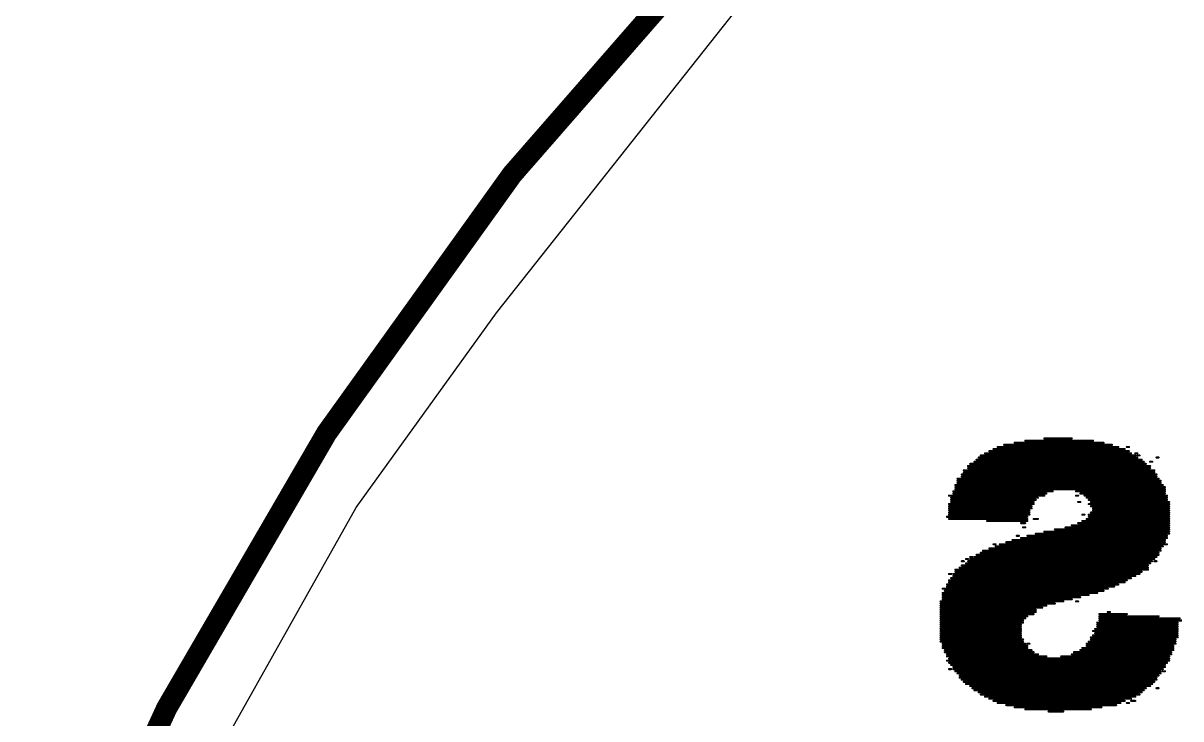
# Model space of a CAD drawing. Header units: inches. Extents: x -0.4 to 12.9, y -0.9 to 6.
# Drawn here: x -0.202 to 0.345, y 2.043 to 2.372 of the extents above; entities that cross this region are included whole.
import ezdxf

# ---------------------------------------------------------------- set-up
doc = ezdxf.new("R2010")
doc.units = ezdxf.units.IN
doc.header["$MEASUREMENT"] = 0
for name, color, linetype in [('Board Outline', 216, 'Continuous'), ('Bottom Layer', 5, 'Continuous'), ('Bottom Overlay', 54, 'Continuous'), ('Top Layer', 1, 'Continuous')]:
    doc.layers.add(name, color=color, linetype=linetype)

msp = doc.modelspace()

# ---------------------------------------------------------------- linework, layer by layer
at = {"layer": 'Board Outline', "const_width": 0.01}
msp.add_lwpolyline([(-0.19685, 1.91117, -0.095808), (0.12796, 2.4133)], format="xyb", dxfattribs=at)
at = {"layer": 'Bottom Layer'}
for p, q in [((0.02166, 2.2347), (0.13495, 2.37773)), ((-0.04455, 2.14271), (0.02166, 2.2347)), ((-0.17203, 1.91569), (-0.04455, 2.14271))]:
    msp.add_line(p, q, dxfattribs=at)
at = {"layer": 'Bottom Overlay', "const_width": 0.001}
for points in [[(0.25845, 2.17125), (0.31545, 2.17125)], [(0.26145, 2.17225), (0.31245, 2.17225)], [(0.26645, 2.17325), (0.30845, 2.17325)], [(0.27145, 2.17425), (0.30345, 2.17425)], [(0.28045, 2.17525), (0.29345, 2.17525)], [(0.31945, 2.17125), (0.32045, 2.17125)], [(0.24845, 2.16525), (0.32645, 2.16525)], [(0.24945, 2.16625), (0.32445, 2.16625)], [(0.25045, 2.16725), (0.32345, 2.16725)], [(0.25245, 2.16825), (0.32145, 2.16825)], [(0.25445, 2.16925), (0.32045, 2.16925)], [(0.25645, 2.17025), (0.31845, 2.17025)], [(0.32345, 2.16825), (0.32445, 2.16825)], [(0.32445, 2.16725), (0.32545, 2.16725)], [(0.33345, 2.16625), (0.33445, 2.16625)], [(0.24245, 2.16025), (0.33245, 2.16025)], [(0.24445, 2.16225), (0.33045, 2.16225)], [(0.24445, 2.16125), (0.33045, 2.16125)], [(0.24545, 2.16325), (0.32845, 2.16325)], [(0.24745, 2.16425), (0.32745, 2.16425)], [(0.33045, 2.16425), (0.33145, 2.16425)], [(0.23945, 2.15625), (0.33445, 2.15625)], [(0.23945, 2.15525), (0.33545, 2.15525)], [(0.23945, 2.15425), (0.33545, 2.15425)], [(0.24145, 2.15825), (0.33345, 2.15825)], [(0.24145, 2.15725), (0.33345, 2.15725)], [(0.24245, 2.15925), (0.33245, 2.15925)], [(0.23745, 2.15025), (0.28445, 2.15025)], [(0.23745, 2.14925), (0.28145, 2.14925)], [(0.23845, 2.15325), (0.33645, 2.15325)], [(0.23845, 2.15225), (0.33745, 2.15225)], [(0.23845, 2.15125), (0.33745, 2.15125)], [(0.29545, 2.15025), (0.33745, 2.15025)], [(0.29745, 2.14925), (0.33745, 2.14925)], [(0.23545, 2.14825), (0.28045, 2.14825)], [(0.23545, 2.14425), (0.27545, 2.14425)], [(0.23545, 2.14325), (0.27445, 2.14325)], [(0.23645, 2.14725), (0.27745, 2.14725)], [(0.23645, 2.14625), (0.27645, 2.14625)], [(0.23645, 2.14525), (0.27545, 2.14525)], [(0.29545, 2.14825), (0.29645, 2.14825)], [(0.29645, 2.14525), (0.29745, 2.14525)], [(0.29945, 2.14825), (0.33845, 2.14825)], [(0.30045, 2.14725), (0.33845, 2.14725)], [(0.30145, 2.14625), (0.33845, 2.14625)], [(0.30145, 2.14425), (0.33945, 2.14425)], [(0.30245, 2.14525), (0.33945, 2.14525)], [(0.30245, 2.14325), (0.33945, 2.14325)], [(0.23445, 2.13825), (0.27245, 2.13825)], [(0.23545, 2.14225), (0.27445, 2.14225)], [(0.23545, 2.14125), (0.27345, 2.14125)], [(0.23545, 2.14025), (0.27345, 2.14025)], [(0.23545, 2.13925), (0.27345, 2.13925)], [(0.29845, 2.13925), (0.29945, 2.13925)], [(0.30145, 2.13925), (0.33945, 2.13925)], [(0.30145, 2.13825), (0.33945, 2.13825)], [(0.30245, 2.14025), (0.33945, 2.14025)], [(0.30345, 2.14225), (0.33945, 2.14225)], [(0.30345, 2.14125), (0.33945, 2.14125)], [(0.23545, 2.13725), (0.27245, 2.13725)], [(0.25345, 2.13625), (0.27245, 2.13625)], [(0.26945, 2.13525), (0.27145, 2.13525)], [(0.27045, 2.13325), (0.27145, 2.13325)], [(0.27545, 2.13725), (0.27745, 2.13725)], [(0.28545, 2.13225), (0.33945, 2.13225)], [(0.29045, 2.13325), (0.33945, 2.13325)], [(0.29345, 2.13425), (0.33945, 2.13425)], [(0.29645, 2.13525), (0.33945, 2.13525)], [(0.29845, 2.13625), (0.33945, 2.13625)], [(0.30045, 2.13725), (0.33945, 2.13725)], [(0.26545, 2.12725), (0.33745, 2.12725)], [(0.26745, 2.12925), (0.26845, 2.12925)], [(0.26945, 2.12825), (0.33845, 2.12825)], [(0.27245, 2.12925), (0.33845, 2.12925)], [(0.27645, 2.13025), (0.33945, 2.13025)], [(0.28045, 2.13125), (0.33945, 2.13125)], [(0.25045, 2.12125), (0.33445, 2.12125)], [(0.25145, 2.12225), (0.33545, 2.12225)], [(0.25445, 2.12325), (0.33545, 2.12325)], [(0.25645, 2.12525), (0.25745, 2.12525)], [(0.25745, 2.12425), (0.33645, 2.12425)], [(0.25945, 2.12525), (0.33845, 2.12525)], [(0.26245, 2.12625), (0.33745, 2.12625)], [(0.24145, 2.11725), (0.24245, 2.11725)], [(0.24345, 2.11825), (0.24445, 2.11825)], [(0.24345, 2.11625), (0.33045, 2.11625)], [(0.24445, 2.11725), (0.33145, 2.11725)], [(0.24545, 2.11925), (0.24645, 2.11925)], [(0.24545, 2.11825), (0.33245, 2.11825)], [(0.24745, 2.11925), (0.33345, 2.11925)], [(0.24845, 2.12025), (0.33445, 2.12025)], [(0.33245, 2.11725), (0.33345, 2.11725)], [(0.23545, 2.11125), (0.23645, 2.11125)], [(0.23745, 2.11125), (0.32545, 2.11125)], [(0.23745, 2.11025), (0.32345, 2.11025)], [(0.23845, 2.11325), (0.32945, 2.11325)], [(0.23845, 2.11225), (0.32645, 2.11225)], [(0.24045, 2.11425), (0.32945, 2.11425)], [(0.24145, 2.11525), (0.32945, 2.11525)], [(0.23445, 2.10625), (0.31545, 2.10625)], [(0.23445, 2.10525), (0.31345, 2.10525)], [(0.23545, 2.10825), (0.31945, 2.10825)], [(0.23545, 2.10725), (0.31845, 2.10725)], [(0.23645, 2.10925), (0.32145, 2.10925)], [(0.23245, 2.10425), (0.31045, 2.10425)], [(0.23245, 2.10225), (0.30545, 2.10225)], [(0.23245, 2.10125), (0.30145, 2.10125)], [(0.23245, 2.10025), (0.29745, 2.10025)], [(0.23245, 2.09925), (0.29345, 2.09925)], [(0.23345, 2.10325), (0.30845, 2.10325)], [(0.23145, 2.09825), (0.28945, 2.09825)], [(0.23145, 2.09725), (0.28545, 2.09725)], [(0.23145, 2.09625), (0.28145, 2.09625)], [(0.23145, 2.09525), (0.27945, 2.09525)], [(0.23145, 2.09425), (0.27645, 2.09425)], [(0.29545, 2.09825), (0.29645, 2.09825)], [(0.23145, 2.09325), (0.27645, 2.09325)], [(0.23145, 2.09225), (0.27545, 2.09225)], [(0.23145, 2.09125), (0.27245, 2.09125)], [(0.23145, 2.09025), (0.27145, 2.09025)], [(0.23145, 2.08925), (0.27045, 2.08925)], [(0.30645, 2.09225), (0.31945, 2.09225)], [(0.30645, 2.09125), (0.33445, 2.09125)], [(0.30645, 2.09025), (0.34445, 2.09025)], [(0.30645, 2.08925), (0.34545, 2.08925)], [(0.31045, 2.09325), (0.31145, 2.09325)], [(0.23145, 2.08825), (0.27045, 2.08825)], [(0.23145, 2.08725), (0.26945, 2.08725)], [(0.23145, 2.08625), (0.26945, 2.08625)], [(0.23145, 2.08525), (0.26945, 2.08525)], [(0.23145, 2.08425), (0.26945, 2.08425)], [(0.23145, 2.08325), (0.26945, 2.08325)], [(0.30345, 2.08425), (0.34345, 2.08425)], [(0.30445, 2.08525), (0.34345, 2.08525)], [(0.30445, 2.08325), (0.34345, 2.08325)], [(0.30545, 2.08825), (0.34345, 2.08825)], [(0.30545, 2.08725), (0.34345, 2.08725)], [(0.30545, 2.08625), (0.34345, 2.08625)], [(0.23145, 2.08225), (0.26945, 2.08225)], [(0.23145, 2.08125), (0.26945, 2.08125)], [(0.23145, 2.08025), (0.27045, 2.08025)], [(0.23145, 2.07925), (0.27045, 2.07925)], [(0.23245, 2.07825), (0.27145, 2.07825)], [(0.27245, 2.07825), (0.27345, 2.07825)], [(0.30045, 2.07825), (0.34245, 2.07825)], [(0.30145, 2.07925), (0.34245, 2.07925)], [(0.30245, 2.08125), (0.34345, 2.08125)], [(0.30245, 2.08025), (0.34245, 2.08025)], [(0.30345, 2.08225), (0.34345, 2.08225)], [(0.23245, 2.07725), (0.27245, 2.07725)], [(0.23245, 2.07625), (0.27245, 2.07625)], [(0.23345, 2.07525), (0.27445, 2.07525)], [(0.23345, 2.07425), (0.27545, 2.07425)], [(0.23445, 2.07325), (0.27745, 2.07325)], [(0.23445, 2.07225), (0.28145, 2.07225)], [(0.28845, 2.07225), (0.33945, 2.07225)], [(0.29345, 2.07325), (0.34045, 2.07325)], [(0.29445, 2.07425), (0.34045, 2.07425)], [(0.29745, 2.07525), (0.34145, 2.07525)], [(0.29845, 2.07625), (0.34145, 2.07625)], [(0.30045, 2.07725), (0.34145, 2.07725)], [(0.23445, 2.07025), (0.33945, 2.07025)], [(0.23545, 2.07125), (0.33945, 2.07125)], [(0.23545, 2.06925), (0.33845, 2.06925)], [(0.23645, 2.06825), (0.33745, 2.06825)], [(0.23745, 2.06725), (0.33745, 2.06725)], [(0.23545, 2.06625), (0.23645, 2.06625)], [(0.23745, 2.06625), (0.33645, 2.06625)], [(0.23845, 2.06525), (0.33545, 2.06525)], [(0.23945, 2.06425), (0.33545, 2.06425)], [(0.24045, 2.06325), (0.33445, 2.06325)], [(0.24045, 2.06225), (0.33345, 2.06225)], [(0.24145, 2.06125), (0.33345, 2.06125)], [(0.33645, 2.06525), (0.33745, 2.06525)], [(0.24245, 2.06025), (0.33245, 2.06025)], [(0.24345, 2.05925), (0.33145, 2.05925)], [(0.24545, 2.05825), (0.33045, 2.05825)], [(0.24645, 2.05725), (0.32845, 2.05725)], [(0.24745, 2.05625), (0.32745, 2.05625)], [(0.33345, 2.05725), (0.33445, 2.05725)], [(0.24945, 2.05525), (0.32645, 2.05525)], [(0.25045, 2.05425), (0.32545, 2.05425)], [(0.25245, 2.05325), (0.32345, 2.05325)], [(0.25445, 2.05225), (0.32145, 2.05225)], [(0.25645, 2.05125), (0.31845, 2.05125)], [(0.25845, 2.05025), (0.31645, 2.05025)], [(0.31945, 2.05025), (0.32045, 2.05025)], [(0.32145, 2.05125), (0.32345, 2.05125)], [(0.26245, 2.04925), (0.31445, 2.04925)], [(0.26645, 2.04825), (0.30745, 2.04825)], [(0.27145, 2.04725), (0.30245, 2.04725)], [(0.28245, 2.04625), (0.28945, 2.04625)]]:
    msp.add_lwpolyline(points, dxfattribs=at)
at = {"layer": 'Bottom Overlay', "const_width": 0.0005}
for points in [[(0.2582, 2.17125, 1), (0.2587, 2.17125, 1)], [(0.2612, 2.17225, 1), (0.2617, 2.17225, 1)], [(0.2662, 2.17325, 1), (0.2667, 2.17325, 1)], [(0.2712, 2.17425, 1), (0.2717, 2.17425, 1)], [(0.2802, 2.17525, 1), (0.2807, 2.17525, 1)], [(0.2932, 2.17525, 1), (0.2937, 2.17525, 1)], [(0.3032, 2.17425, 1), (0.3037, 2.17425, 1)], [(0.3082, 2.17325, 1), (0.3087, 2.17325, 1)], [(0.3122, 2.17225, 1), (0.3127, 2.17225, 1)], [(0.3152, 2.17125, 1), (0.3157, 2.17125, 1)], [(0.3192, 2.17125, 1), (0.3197, 2.17125, 1)], [(0.3202, 2.17125, 1), (0.3207, 2.17125, 1)], [(0.2482, 2.16525, 1), (0.2487, 2.16525, 1)], [(0.2492, 2.16625, 1), (0.2497, 2.16625, 1)], [(0.2502, 2.16725, 1), (0.2507, 2.16725, 1)], [(0.2522, 2.16825, 1), (0.2527, 2.16825, 1)], [(0.2542, 2.16925, 1), (0.2547, 2.16925, 1)], [(0.2562, 2.17025, 1), (0.2567, 2.17025, 1)], [(0.3182, 2.17025, 1), (0.3187, 2.17025, 1)], [(0.3202, 2.16925, 1), (0.3207, 2.16925, 1)], [(0.3212, 2.16825, 1), (0.3217, 2.16825, 1)], [(0.3232, 2.16825, 1), (0.3237, 2.16825, 1)], [(0.3232, 2.16725, 1), (0.3237, 2.16725, 1)], [(0.3242, 2.16825, 1), (0.3247, 2.16825, 1)], [(0.3242, 2.16725, 1), (0.3247, 2.16725, 1)], [(0.3242, 2.16625, 1), (0.3247, 2.16625, 1)], [(0.3252, 2.16725, 1), (0.3257, 2.16725, 1)], [(0.3262, 2.16525, 1), (0.3267, 2.16525, 1)], [(0.3332, 2.16625, 1), (0.3337, 2.16625, 1)], [(0.3342, 2.16625, 1), (0.3347, 2.16625, 1)], [(0.2422, 2.16025, 1), (0.2427, 2.16025, 1)], [(0.2442, 2.16225, 1), (0.2447, 2.16225, 1)], [(0.2442, 2.16125, 1), (0.2447, 2.16125, 1)], [(0.2452, 2.16325, 1), (0.2457, 2.16325, 1)], [(0.2472, 2.16425, 1), (0.2477, 2.16425, 1)], [(0.3272, 2.16425, 1), (0.3277, 2.16425, 1)], [(0.3282, 2.16325, 1), (0.3287, 2.16325, 1)], [(0.3302, 2.16425, 1), (0.3307, 2.16425, 1)], [(0.3302, 2.16225, 1), (0.3307, 2.16225, 1)], [(0.3302, 2.16125, 1), (0.3307, 2.16125, 1)], [(0.3312, 2.16425, 1), (0.3317, 2.16425, 1)], [(0.3322, 2.16025, 1), (0.3327, 2.16025, 1)], [(0.2392, 2.15625, 1), (0.2397, 2.15625, 1)], [(0.2392, 2.15525, 1), (0.2397, 2.15525, 1)], [(0.2392, 2.15425, 1), (0.2397, 2.15425, 1)], [(0.2412, 2.15825, 1), (0.2417, 2.15825, 1)], [(0.2412, 2.15725, 1), (0.2417, 2.15725, 1)], [(0.2422, 2.15925, 1), (0.2427, 2.15925, 1)], [(0.3322, 2.15925, 1), (0.3327, 2.15925, 1)], [(0.3332, 2.15825, 1), (0.3337, 2.15825, 1)], [(0.3332, 2.15725, 1), (0.3337, 2.15725, 1)], [(0.3342, 2.15625, 1), (0.3347, 2.15625, 1)], [(0.3352, 2.15525, 1), (0.3357, 2.15525, 1)], [(0.3352, 2.15425, 1), (0.3357, 2.15425, 1)], [(0.2372, 2.15025, 1), (0.2377, 2.15025, 1)], [(0.2372, 2.14925, 1), (0.2377, 2.14925, 1)], [(0.2382, 2.15325, 1), (0.2387, 2.15325, 1)], [(0.2382, 2.15225, 1), (0.2387, 2.15225, 1)], [(0.2382, 2.15125, 1), (0.2387, 2.15125, 1)], [(0.2812, 2.14925, 1), (0.2817, 2.14925, 1)], [(0.2842, 2.15025, 1), (0.2847, 2.15025, 1)], [(0.2952, 2.15025, 1), (0.2957, 2.15025, 1)], [(0.2972, 2.14925, 1), (0.2977, 2.14925, 1)], [(0.3362, 2.15325, 1), (0.3367, 2.15325, 1)], [(0.3372, 2.15225, 1), (0.3377, 2.15225, 1)], [(0.3372, 2.15125, 1), (0.3377, 2.15125, 1)], [(0.3372, 2.15025, 1), (0.3377, 2.15025, 1)], [(0.3372, 2.14925, 1), (0.3377, 2.14925, 1)], [(0.2352, 2.14825, 1), (0.2357, 2.14825, 1)], [(0.2352, 2.14425, 1), (0.2357, 2.14425, 1)], [(0.2352, 2.14325, 1), (0.2357, 2.14325, 1)], [(0.2362, 2.14725, 1), (0.2367, 2.14725, 1)], [(0.2362, 2.14625, 1), (0.2367, 2.14625, 1)], [(0.2362, 2.14525, 1), (0.2367, 2.14525, 1)], [(0.2742, 2.14325, 1), (0.2747, 2.14325, 1)], [(0.2752, 2.14525, 1), (0.2757, 2.14525, 1)], [(0.2752, 2.14425, 1), (0.2757, 2.14425, 1)], [(0.2762, 2.14625, 1), (0.2767, 2.14625, 1)], [(0.2772, 2.14725, 1), (0.2777, 2.14725, 1)], [(0.2802, 2.14825, 1), (0.2807, 2.14825, 1)], [(0.2952, 2.14825, 1), (0.2957, 2.14825, 1)], [(0.2962, 2.14825, 1), (0.2967, 2.14825, 1)], [(0.2962, 2.14525, 1), (0.2967, 2.14525, 1)], [(0.2972, 2.14525, 1), (0.2977, 2.14525, 1)], [(0.2992, 2.14825, 1), (0.2997, 2.14825, 1)], [(0.3002, 2.14725, 1), (0.3007, 2.14725, 1)], [(0.3012, 2.14625, 1), (0.3017, 2.14625, 1)], [(0.3012, 2.14425, 1), (0.3017, 2.14425, 1)], [(0.3022, 2.14525, 1), (0.3027, 2.14525, 1)], [(0.3022, 2.14325, 1), (0.3027, 2.14325, 1)], [(0.3382, 2.14825, 1), (0.3387, 2.14825, 1)], [(0.3382, 2.14725, 1), (0.3387, 2.14725, 1)], [(0.3382, 2.14625, 1), (0.3387, 2.14625, 1)], [(0.3392, 2.14525, 1), (0.3397, 2.14525, 1)], [(0.3392, 2.14425, 1), (0.3397, 2.14425, 1)], [(0.3392, 2.14325, 1), (0.3397, 2.14325, 1)], [(0.2342, 2.13825, 1), (0.2347, 2.13825, 1)], [(0.2352, 2.14225, 1), (0.2357, 2.14225, 1)], [(0.2352, 2.14125, 1), (0.2357, 2.14125, 1)], [(0.2352, 2.14025, 1), (0.2357, 2.14025, 1)], [(0.2352, 2.13925, 1), (0.2357, 2.13925, 1)], [(0.2722, 2.13825, 1), (0.2727, 2.13825, 1)], [(0.2732, 2.14125, 1), (0.2737, 2.14125, 1)], [(0.2732, 2.14025, 1), (0.2737, 2.14025, 1)], [(0.2732, 2.13925, 1), (0.2737, 2.13925, 1)], [(0.2742, 2.14225, 1), (0.2747, 2.14225, 1)], [(0.2982, 2.13925, 1), (0.2987, 2.13925, 1)], [(0.2992, 2.13925, 1), (0.2997, 2.13925, 1)], [(0.3012, 2.13925, 1), (0.3017, 2.13925, 1)], [(0.3012, 2.13825, 1), (0.3017, 2.13825, 1)], [(0.3022, 2.14025, 1), (0.3027, 2.14025, 1)], [(0.3032, 2.14225, 1), (0.3037, 2.14225, 1)], [(0.3032, 2.14125, 1), (0.3037, 2.14125, 1)], [(0.3392, 2.14225, 1), (0.3397, 2.14225, 1)], [(0.3392, 2.14125, 1), (0.3397, 2.14125, 1)], [(0.3392, 2.14025, 1), (0.3397, 2.14025, 1)], [(0.3392, 2.13925, 1), (0.3397, 2.13925, 1)], [(0.3392, 2.13825, 1), (0.3397, 2.13825, 1)], [(0.2352, 2.13725, 1), (0.2357, 2.13725, 1)], [(0.2532, 2.13625, 1), (0.2537, 2.13625, 1)], [(0.2692, 2.13525, 1), (0.2697, 2.13525, 1)], [(0.2702, 2.13325, 1), (0.2707, 2.13325, 1)], [(0.2712, 2.13525, 1), (0.2717, 2.13525, 1)], [(0.2712, 2.13325, 1), (0.2717, 2.13325, 1)], [(0.2722, 2.13725, 1), (0.2727, 2.13725, 1)], [(0.2722, 2.13625, 1), (0.2727, 2.13625, 1)], [(0.2752, 2.13725, 1), (0.2757, 2.13725, 1)], [(0.2772, 2.13725, 1), (0.2777, 2.13725, 1)], [(0.2852, 2.13225, 1), (0.2857, 2.13225, 1)], [(0.2902, 2.13325, 1), (0.2907, 2.13325, 1)], [(0.2932, 2.13425, 1), (0.2937, 2.13425, 1)], [(0.2962, 2.13525, 1), (0.2967, 2.13525, 1)], [(0.2982, 2.13625, 1), (0.2987, 2.13625, 1)], [(0.3002, 2.13725, 1), (0.3007, 2.13725, 1)], [(0.3392, 2.13725, 1), (0.3397, 2.13725, 1)], [(0.3392, 2.13625, 1), (0.3397, 2.13625, 1)], [(0.3392, 2.13525, 1), (0.3397, 2.13525, 1)], [(0.3392, 2.13425, 1), (0.3397, 2.13425, 1)], [(0.3392, 2.13325, 1), (0.3397, 2.13325, 1)], [(0.3392, 2.13225, 1), (0.3397, 2.13225, 1)], [(0.2652, 2.12725, 1), (0.2657, 2.12725, 1)], [(0.2672, 2.12925, 1), (0.2677, 2.12925, 1)], [(0.2682, 2.12925, 1), (0.2687, 2.12925, 1)], [(0.2692, 2.12825, 1), (0.2697, 2.12825, 1)], [(0.2722, 2.12925, 1), (0.2727, 2.12925, 1)], [(0.2762, 2.13025, 1), (0.2767, 2.13025, 1)], [(0.2802, 2.13125, 1), (0.2807, 2.13125, 1)], [(0.3372, 2.12725, 1), (0.3377, 2.12725, 1)], [(0.3382, 2.12925, 1), (0.3387, 2.12925, 1)], [(0.3382, 2.12825, 1), (0.3387, 2.12825, 1)], [(0.3392, 2.13125, 1), (0.3397, 2.13125, 1)], [(0.3392, 2.13025, 1), (0.3397, 2.13025, 1)], [(0.2502, 2.12125, 1), (0.2507, 2.12125, 1)], [(0.2512, 2.12225, 1), (0.2517, 2.12225, 1)], [(0.2542, 2.12325, 1), (0.2547, 2.12325, 1)], [(0.2562, 2.12525, 1), (0.2567, 2.12525, 1)], [(0.2572, 2.12525, 1), (0.2577, 2.12525, 1)], [(0.2572, 2.12425, 1), (0.2577, 2.12425, 1)], [(0.2592, 2.12525, 1), (0.2597, 2.12525, 1)], [(0.2622, 2.12625, 1), (0.2627, 2.12625, 1)], [(0.3342, 2.12125, 1), (0.3347, 2.12125, 1)], [(0.3352, 2.12325, 1), (0.3357, 2.12325, 1)], [(0.3352, 2.12225, 1), (0.3357, 2.12225, 1)], [(0.3362, 2.12425, 1), (0.3367, 2.12425, 1)], [(0.3372, 2.12625, 1), (0.3377, 2.12625, 1)], [(0.3382, 2.12525, 1), (0.3387, 2.12525, 1)], [(0.2412, 2.11725, 1), (0.2417, 2.11725, 1)], [(0.2422, 2.11725, 1), (0.2427, 2.11725, 1)], [(0.2432, 2.11825, 1), (0.2437, 2.11825, 1)], [(0.2432, 2.11625, 1), (0.2437, 2.11625, 1)], [(0.2442, 2.11825, 1), (0.2447, 2.11825, 1)], [(0.2442, 2.11725, 1), (0.2447, 2.11725, 1)], [(0.2452, 2.11925, 1), (0.2457, 2.11925, 1)], [(0.2452, 2.11825, 1), (0.2457, 2.11825, 1)], [(0.2462, 2.11925, 1), (0.2467, 2.11925, 1)], [(0.2472, 2.11925, 1), (0.2477, 2.11925, 1)], [(0.2482, 2.12025, 1), (0.2487, 2.12025, 1)], [(0.3302, 2.11625, 1), (0.3307, 2.11625, 1)], [(0.3312, 2.11725, 1), (0.3317, 2.11725, 1)], [(0.3322, 2.11825, 1), (0.3327, 2.11825, 1)], [(0.3322, 2.11725, 1), (0.3327, 2.11725, 1)], [(0.3332, 2.11925, 1), (0.3337, 2.11925, 1)], [(0.3332, 2.11725, 1), (0.3337, 2.11725, 1)], [(0.3342, 2.12025, 1), (0.3347, 2.12025, 1)], [(0.2352, 2.11125, 1), (0.2357, 2.11125, 1)], [(0.2362, 2.11125, 1), (0.2367, 2.11125, 1)], [(0.2372, 2.11125, 1), (0.2377, 2.11125, 1)], [(0.2372, 2.11025, 1), (0.2377, 2.11025, 1)], [(0.2382, 2.11325, 1), (0.2387, 2.11325, 1)], [(0.2382, 2.11225, 1), (0.2387, 2.11225, 1)], [(0.2402, 2.11425, 1), (0.2407, 2.11425, 1)], [(0.2412, 2.11525, 1), (0.2417, 2.11525, 1)], [(0.3232, 2.11025, 1), (0.3237, 2.11025, 1)], [(0.3252, 2.11125, 1), (0.3257, 2.11125, 1)], [(0.3262, 2.11225, 1), (0.3267, 2.11225, 1)], [(0.3292, 2.11525, 1), (0.3297, 2.11525, 1)], [(0.3292, 2.11425, 1), (0.3297, 2.11425, 1)], [(0.3292, 2.11325, 1), (0.3297, 2.11325, 1)], [(0.2342, 2.10625, 1), (0.2347, 2.10625, 1)], [(0.2342, 2.10525, 1), (0.2347, 2.10525, 1)], [(0.2352, 2.10825, 1), (0.2357, 2.10825, 1)], [(0.2352, 2.10725, 1), (0.2357, 2.10725, 1)], [(0.2362, 2.10925, 1), (0.2367, 2.10925, 1)], [(0.3132, 2.10525, 1), (0.3137, 2.10525, 1)], [(0.3152, 2.10625, 1), (0.3157, 2.10625, 1)], [(0.3182, 2.10725, 1), (0.3187, 2.10725, 1)], [(0.3192, 2.10825, 1), (0.3197, 2.10825, 1)], [(0.3212, 2.10925, 1), (0.3217, 2.10925, 1)], [(0.2322, 2.10425, 1), (0.2327, 2.10425, 1)], [(0.2322, 2.10225, 1), (0.2327, 2.10225, 1)], [(0.2322, 2.10125, 1), (0.2327, 2.10125, 1)], [(0.2322, 2.10025, 1), (0.2327, 2.10025, 1)], [(0.2322, 2.09925, 1), (0.2327, 2.09925, 1)], [(0.2332, 2.10325, 1), (0.2337, 2.10325, 1)], [(0.2932, 2.09925, 1), (0.2937, 2.09925, 1)], [(0.2972, 2.10025, 1), (0.2977, 2.10025, 1)], [(0.3012, 2.10125, 1), (0.3017, 2.10125, 1)], [(0.3052, 2.10225, 1), (0.3057, 2.10225, 1)], [(0.3082, 2.10325, 1), (0.3087, 2.10325, 1)], [(0.3102, 2.10425, 1), (0.3107, 2.10425, 1)], [(0.2312, 2.09825, 1), (0.2317, 2.09825, 1)], [(0.2312, 2.09725, 1), (0.2317, 2.09725, 1)], [(0.2312, 2.09625, 1), (0.2317, 2.09625, 1)], [(0.2312, 2.09525, 1), (0.2317, 2.09525, 1)], [(0.2312, 2.09425, 1), (0.2317, 2.09425, 1)], [(0.2762, 2.09425, 1), (0.2767, 2.09425, 1)], [(0.2792, 2.09525, 1), (0.2797, 2.09525, 1)], [(0.2812, 2.09625, 1), (0.2817, 2.09625, 1)], [(0.2852, 2.09725, 1), (0.2857, 2.09725, 1)], [(0.2892, 2.09825, 1), (0.2897, 2.09825, 1)], [(0.2952, 2.09825, 1), (0.2957, 2.09825, 1)], [(0.2962, 2.09825, 1), (0.2967, 2.09825, 1)], [(0.2312, 2.09325, 1), (0.2317, 2.09325, 1)], [(0.2312, 2.09225, 1), (0.2317, 2.09225, 1)], [(0.2312, 2.09125, 1), (0.2317, 2.09125, 1)], [(0.2312, 2.09025, 1), (0.2317, 2.09025, 1)], [(0.2312, 2.08925, 1), (0.2317, 2.08925, 1)], [(0.2702, 2.08925, 1), (0.2707, 2.08925, 1)], [(0.2712, 2.09025, 1), (0.2717, 2.09025, 1)], [(0.2722, 2.09125, 1), (0.2727, 2.09125, 1)], [(0.2752, 2.09225, 1), (0.2757, 2.09225, 1)], [(0.2762, 2.09325, 1), (0.2767, 2.09325, 1)], [(0.3062, 2.09225, 1), (0.3067, 2.09225, 1)], [(0.3062, 2.09125, 1), (0.3067, 2.09125, 1)], [(0.3062, 2.09025, 1), (0.3067, 2.09025, 1)], [(0.3062, 2.08925, 1), (0.3067, 2.08925, 1)], [(0.3102, 2.09325, 1), (0.3107, 2.09325, 1)], [(0.3112, 2.09325, 1), (0.3117, 2.09325, 1)], [(0.3192, 2.09225, 1), (0.3197, 2.09225, 1)], [(0.3342, 2.09125, 1), (0.3347, 2.09125, 1)], [(0.3442, 2.09025, 1), (0.3447, 2.09025, 1)], [(0.2312, 2.08825, 1), (0.2317, 2.08825, 1)], [(0.2312, 2.08725, 1), (0.2317, 2.08725, 1)], [(0.2312, 2.08625, 1), (0.2317, 2.08625, 1)], [(0.2312, 2.08525, 1), (0.2317, 2.08525, 1)], [(0.2312, 2.08425, 1), (0.2317, 2.08425, 1)], [(0.2312, 2.08325, 1), (0.2317, 2.08325, 1)], [(0.2692, 2.08725, 1), (0.2697, 2.08725, 1)], [(0.2692, 2.08625, 1), (0.2697, 2.08625, 1)], [(0.2692, 2.08525, 1), (0.2697, 2.08525, 1)], [(0.2692, 2.08425, 1), (0.2697, 2.08425, 1)], [(0.2692, 2.08325, 1), (0.2697, 2.08325, 1)], [(0.2702, 2.08825, 1), (0.2707, 2.08825, 1)], [(0.3032, 2.08425, 1), (0.3037, 2.08425, 1)], [(0.3042, 2.08525, 1), (0.3047, 2.08525, 1)], [(0.3042, 2.08325, 1), (0.3047, 2.08325, 1)], [(0.3052, 2.08825, 1), (0.3057, 2.08825, 1)], [(0.3052, 2.08725, 1), (0.3057, 2.08725, 1)], [(0.3052, 2.08625, 1), (0.3057, 2.08625, 1)], [(0.3432, 2.08825, 1), (0.3437, 2.08825, 1)], [(0.3432, 2.08725, 1), (0.3437, 2.08725, 1)], [(0.3432, 2.08625, 1), (0.3437, 2.08625, 1)], [(0.3432, 2.08525, 1), (0.3437, 2.08525, 1)], [(0.3432, 2.08425, 1), (0.3437, 2.08425, 1)], [(0.3432, 2.08325, 1), (0.3437, 2.08325, 1)], [(0.2312, 2.08225, 1), (0.2317, 2.08225, 1)], [(0.2312, 2.08125, 1), (0.2317, 2.08125, 1)], [(0.2312, 2.08025, 1), (0.2317, 2.08025, 1)], [(0.2312, 2.07925, 1), (0.2317, 2.07925, 1)], [(0.2322, 2.07825, 1), (0.2327, 2.07825, 1)], [(0.2692, 2.08225, 1), (0.2697, 2.08225, 1)], [(0.2692, 2.08125, 1), (0.2697, 2.08125, 1)], [(0.2702, 2.08025, 1), (0.2707, 2.08025, 1)], [(0.2702, 2.07925, 1), (0.2707, 2.07925, 1)], [(0.2712, 2.07825, 1), (0.2717, 2.07825, 1)], [(0.2722, 2.07825, 1), (0.2727, 2.07825, 1)], [(0.2732, 2.07825, 1), (0.2737, 2.07825, 1)], [(0.3002, 2.07825, 1), (0.3007, 2.07825, 1)], [(0.3012, 2.07925, 1), (0.3017, 2.07925, 1)], [(0.3022, 2.08125, 1), (0.3027, 2.08125, 1)], [(0.3022, 2.08025, 1), (0.3027, 2.08025, 1)], [(0.3032, 2.08225, 1), (0.3037, 2.08225, 1)], [(0.3422, 2.08025, 1), (0.3427, 2.08025, 1)], [(0.3422, 2.07925, 1), (0.3427, 2.07925, 1)], [(0.3422, 2.07825, 1), (0.3427, 2.07825, 1)], [(0.3432, 2.08225, 1), (0.3437, 2.08225, 1)], [(0.3432, 2.08125, 1), (0.3437, 2.08125, 1)], [(0.2322, 2.07725, 1), (0.2327, 2.07725, 1)], [(0.2322, 2.07625, 1), (0.2327, 2.07625, 1)], [(0.2332, 2.07525, 1), (0.2337, 2.07525, 1)], [(0.2332, 2.07425, 1), (0.2337, 2.07425, 1)], [(0.2342, 2.07325, 1), (0.2347, 2.07325, 1)], [(0.2342, 2.07225, 1), (0.2347, 2.07225, 1)], [(0.2722, 2.07725, 1), (0.2727, 2.07725, 1)], [(0.2722, 2.07625, 1), (0.2727, 2.07625, 1)], [(0.2742, 2.07525, 1), (0.2747, 2.07525, 1)], [(0.2752, 2.07425, 1), (0.2757, 2.07425, 1)], [(0.2772, 2.07325, 1), (0.2777, 2.07325, 1)], [(0.2812, 2.07225, 1), (0.2817, 2.07225, 1)], [(0.2882, 2.07225, 1), (0.2887, 2.07225, 1)], [(0.2932, 2.07325, 1), (0.2937, 2.07325, 1)], [(0.2942, 2.07425, 1), (0.2947, 2.07425, 1)], [(0.2972, 2.07525, 1), (0.2977, 2.07525, 1)], [(0.2982, 2.07625, 1), (0.2987, 2.07625, 1)], [(0.3002, 2.07725, 1), (0.3007, 2.07725, 1)], [(0.3392, 2.07225, 1), (0.3397, 2.07225, 1)], [(0.3402, 2.07425, 1), (0.3407, 2.07425, 1)], [(0.3402, 2.07325, 1), (0.3407, 2.07325, 1)], [(0.3412, 2.07725, 1), (0.3417, 2.07725, 1)], [(0.3412, 2.07625, 1), (0.3417, 2.07625, 1)], [(0.3412, 2.07525, 1), (0.3417, 2.07525, 1)], [(0.2342, 2.07025, 1), (0.2347, 2.07025, 1)], [(0.2352, 2.07125, 1), (0.2357, 2.07125, 1)], [(0.2352, 2.06925, 1), (0.2357, 2.06925, 1)], [(0.2362, 2.06825, 1), (0.2367, 2.06825, 1)], [(0.2372, 2.06725, 1), (0.2377, 2.06725, 1)], [(0.3372, 2.06825, 1), (0.3377, 2.06825, 1)], [(0.3372, 2.06725, 1), (0.3377, 2.06725, 1)], [(0.3382, 2.06925, 1), (0.3387, 2.06925, 1)], [(0.3392, 2.07125, 1), (0.3397, 2.07125, 1)], [(0.3392, 2.07025, 1), (0.3397, 2.07025, 1)], [(0.2352, 2.06625, 1), (0.2357, 2.06625, 1)], [(0.2362, 2.06625, 1), (0.2367, 2.06625, 1)], [(0.2372, 2.06625, 1), (0.2377, 2.06625, 1)], [(0.2382, 2.06525, 1), (0.2387, 2.06525, 1)], [(0.2392, 2.06425, 1), (0.2397, 2.06425, 1)], [(0.2402, 2.06325, 1), (0.2407, 2.06325, 1)], [(0.2402, 2.06225, 1), (0.2407, 2.06225, 1)], [(0.2412, 2.06125, 1), (0.2417, 2.06125, 1)], [(0.3332, 2.06225, 1), (0.3337, 2.06225, 1)], [(0.3332, 2.06125, 1), (0.3337, 2.06125, 1)], [(0.3342, 2.06325, 1), (0.3347, 2.06325, 1)], [(0.3352, 2.06525, 1), (0.3357, 2.06525, 1)], [(0.3352, 2.06425, 1), (0.3357, 2.06425, 1)], [(0.3362, 2.06625, 1), (0.3367, 2.06625, 1)], [(0.3362, 2.06525, 1), (0.3367, 2.06525, 1)], [(0.3372, 2.06525, 1), (0.3377, 2.06525, 1)], [(0.2422, 2.06025, 1), (0.2427, 2.06025, 1)], [(0.2432, 2.05925, 1), (0.2437, 2.05925, 1)], [(0.2452, 2.05825, 1), (0.2457, 2.05825, 1)], [(0.2462, 2.05725, 1), (0.2467, 2.05725, 1)], [(0.2472, 2.05625, 1), (0.2477, 2.05625, 1)], [(0.3272, 2.05625, 1), (0.3277, 2.05625, 1)], [(0.3282, 2.05725, 1), (0.3287, 2.05725, 1)], [(0.3302, 2.05825, 1), (0.3307, 2.05825, 1)], [(0.3312, 2.05925, 1), (0.3317, 2.05925, 1)], [(0.3322, 2.06025, 1), (0.3327, 2.06025, 1)], [(0.3332, 2.05725, 1), (0.3337, 2.05725, 1)], [(0.3342, 2.05725, 1), (0.3347, 2.05725, 1)], [(0.2492, 2.05525, 1), (0.2497, 2.05525, 1)], [(0.2502, 2.05425, 1), (0.2507, 2.05425, 1)], [(0.2522, 2.05325, 1), (0.2527, 2.05325, 1)], [(0.2542, 2.05225, 1), (0.2547, 2.05225, 1)], [(0.2562, 2.05125, 1), (0.2567, 2.05125, 1)], [(0.2582, 2.05025, 1), (0.2587, 2.05025, 1)], [(0.3162, 2.05025, 1), (0.3167, 2.05025, 1)], [(0.3182, 2.05125, 1), (0.3187, 2.05125, 1)], [(0.3192, 2.05025, 1), (0.3197, 2.05025, 1)], [(0.3202, 2.05025, 1), (0.3207, 2.05025, 1)], [(0.3212, 2.05225, 1), (0.3217, 2.05225, 1)], [(0.3212, 2.05125, 1), (0.3217, 2.05125, 1)], [(0.3232, 2.05325, 1), (0.3237, 2.05325, 1)], [(0.3232, 2.05125, 1), (0.3237, 2.05125, 1)], [(0.3252, 2.05425, 1), (0.3257, 2.05425, 1)], [(0.3262, 2.05525, 1), (0.3267, 2.05525, 1)], [(0.2622, 2.04925, 1), (0.2627, 2.04925, 1)], [(0.2662, 2.04825, 1), (0.2667, 2.04825, 1)], [(0.2712, 2.04725, 1), (0.2717, 2.04725, 1)], [(0.2822, 2.04625, 1), (0.2827, 2.04625, 1)], [(0.2892, 2.04625, 1), (0.2897, 2.04625, 1)], [(0.3022, 2.04725, 1), (0.3027, 2.04725, 1)], [(0.3072, 2.04825, 1), (0.3077, 2.04825, 1)], [(0.3142, 2.04925, 1), (0.3147, 2.04925, 1)]]:
    msp.add_lwpolyline(points, format="xyb", close=True, dxfattribs=at)
at = {"layer": 'Top Layer'}
for p, q in [((0.02166, 2.2347), (0.13495, 2.37773)), ((-0.04455, 2.14271), (0.02166, 2.2347)), ((-0.17203, 1.91569), (-0.04455, 2.14271))]:
    msp.add_line(p, q, dxfattribs=at)

doc.saveas('drawing.dxf')
